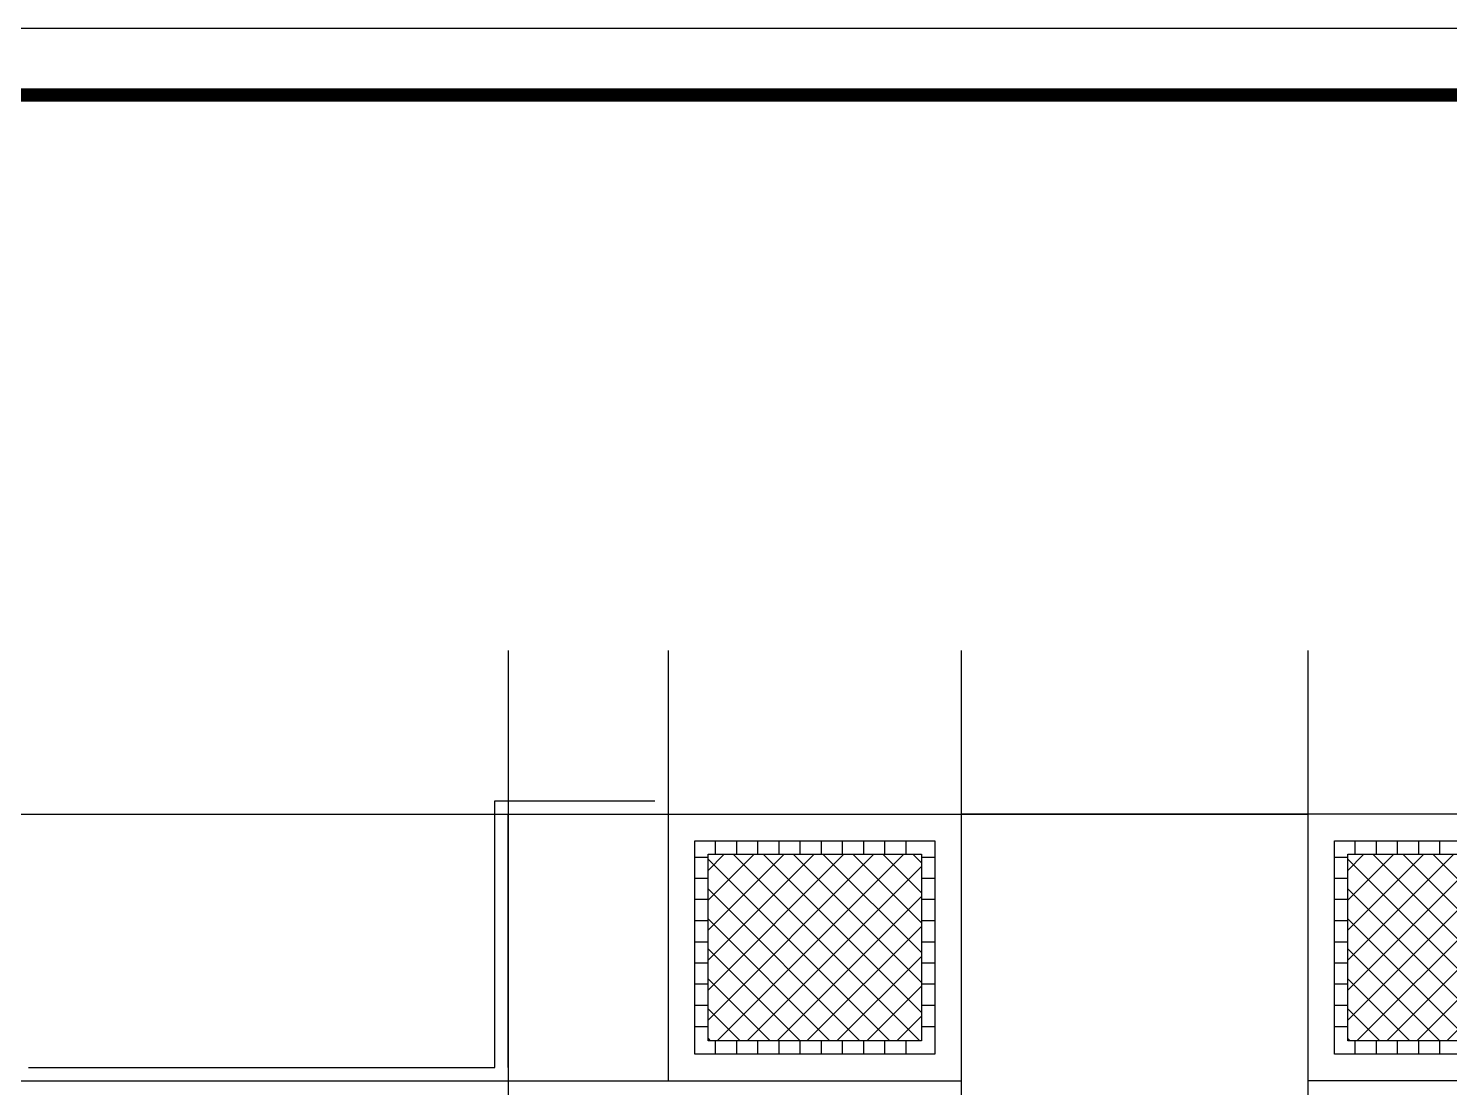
# Model space of a CAD drawing. Extents: x 3694 to 117786, y 20013 to 108631.
# Drawn here: x 67710 to 78374, y 41771 to 49713 of the extents above; entities that cross this region are included whole.
import ezdxf

# ---------------------------------------------------------------- set-up
doc = ezdxf.new("R2010")
doc.units = 0
doc.header["$LTSCALE"] = 1000
doc.header["$MEASUREMENT"] = 0
doc.linetypes.add('ACAD_ISO04W100', pattern=[30, 24, -3, 0, -3])
for name, color, linetype in [('BALCONY', 6, 'Continuous'), ('DOTE', 1, 'ACAD_ISO04W100'), ('PUB_TITLE', 4, 'Continuous'), ('看线', 150, 'Continuous'), ('铺地', 251, 'Continuous')]:
    doc.layers.add(name, color=color, linetype=linetype)

msp = doc.modelspace()

# ---------------------------------------------------------------- hatches: boundary and pattern name
at = {"layer": '铺地'}
h = msp.add_hatch(dxfattribs=at)
h.set_pattern_fill('ANSI37', color=256, scale=100, style=0)
h.set_pattern_definition([(45, (0, 0), (-112.2532, 112.2532), []), (135, (0, 0), (-112.2532, -112.2532), [])])
h.paths.add_polyline_path([(74410, 43521), (72810, 43521), (72810, 42121), (74410, 42121)])
h = msp.add_hatch(dxfattribs=at)
h.set_pattern_fill('ANSI37', color=256, scale=100, style=0)
h.set_pattern_definition([(45, (4800, -1e-09), (-112.2532, 112.2532), []), (135, (4800, -1e-09), (-112.2532, -112.2532), [])])
h.paths.add_polyline_path([(79210, 43521), (77610, 43521), (77610, 42121), (79210, 42121)])

# ---------------------------------------------------------------- linework, layer by layer
at = {"layer": 'BALCONY'}
for p, q in [((67710, 41921), (71210, 41921)), ((67710, 41821), (71210, 41821))]:
    msp.add_line(p, q, dxfattribs=at)
at = {"layer": 'DOTE'}
for p, q in [((71310, 45048), (71310, 35821)), ((72510, 45048), (72510, 41821)), ((74710, 45048), (74710, 38721)), ((74710, 45048), (74710, 38721)), ((77310, 45048), (77310, 38721)), ((61040, 43821), (76010, 43821)), ((76010, 43821), (74710, 43821)), ((90254, 43821), (76010, 43821)), ((76010, 43821), (77310, 43821)), ((61040, 41821), (71310, 41821)), ((63710, 41821), (71310, 41821)), ((71310, 41821), (74710, 41821)), ((71310, 41821), (74710, 41821)), ((80710, 41821), (77310, 41821))]:
    msp.add_line(p, q, dxfattribs=at)
at = {"layer": 'PUB_TITLE'}
msp.add_lwpolyline([(53902, 20013), (95902, 20013), (95902, 49713), (53902, 49713)], close=True, dxfattribs=at)
at = {"layer": 'PUB_TITLE', "const_width": 100}
msp.add_lwpolyline([(56402, 20513), (95402, 20513), (95402, 49213), (56402, 49213)], close=True, dxfattribs=at)
at = {"layer": '看线'}
for points in [[(71210, 41921), (71210, 43921), (72410, 43921)], [(71310, 41921), (71310, 43821), (72410, 43821)]]:
    msp.add_lwpolyline(points, dxfattribs=at)
at = {"layer": '铺地'}
for p, q in [((72866, 43521), (72866, 43621)), ((73025, 43521), (73025, 43621)), ((73184, 43521), (73184, 43621)), ((73342, 43521), (73342, 43621)), ((73501, 43521), (73501, 43621)), ((73660, 43521), (73660, 43621)), ((73819, 43521), (73819, 43621)), ((73978, 43521), (73978, 43621)), ((74136, 43521), (74136, 43621)), ((74295, 43521), (74295, 43621)), ((77666, 43521), (77666, 43621)), ((77825, 43521), (77825, 43621)), ((77984, 43521), (77984, 43621)), ((78142, 43521), (78142, 43621)), ((78301, 43521), (78301, 43621)), ((72810, 43497), (72710, 43497)), ((74510, 43497), (74410, 43497)), ((77610, 43497), (77510, 43497)), ((72810, 43339), (72710, 43339)), ((74510, 43339), (74410, 43339)), ((77610, 43339), (77510, 43339)), ((72810, 43180), (72710, 43180)), ((74510, 43180), (74410, 43180)), ((77610, 43180), (77510, 43180)), ((72810, 43021), (72710, 43021)), ((74510, 43021), (74410, 43021)), ((77610, 43021), (77510, 43021)), ((72810, 42862), (72710, 42862)), ((74510, 42862), (74410, 42862)), ((77610, 42862), (77510, 42862)), ((72810, 42704), (72710, 42704)), ((74510, 42704), (74410, 42704)), ((77610, 42704), (77510, 42704)), ((72810, 42545), (72710, 42545)), ((74510, 42545), (74410, 42545)), ((77610, 42545), (77510, 42545)), ((72810, 42386), (72710, 42386)), ((74510, 42386), (74410, 42386)), ((77610, 42386), (77510, 42386)), ((72810, 42227), (72710, 42227)), ((74510, 42227), (74410, 42227)), ((77610, 42227), (77510, 42227)), ((72866, 42021), (72866, 42121)), ((73025, 42021), (73025, 42121)), ((73184, 42021), (73184, 42121)), ((73342, 42021), (73342, 42121)), ((73501, 42021), (73501, 42121)), ((73660, 42021), (73660, 42121)), ((73819, 42021), (73819, 42121)), ((73978, 42021), (73978, 42121)), ((74136, 42021), (74136, 42121)), ((74295, 42021), (74295, 42121)), ((77666, 42021), (77666, 42121)), ((77825, 42021), (77825, 42121)), ((77984, 42021), (77984, 42121)), ((78142, 42021), (78142, 42121)), ((78301, 42021), (78301, 42121))]:
    msp.add_line(p, q, dxfattribs=at)
for points in [[(72710, 43621), (74510, 43621), (74510, 42021), (72710, 42021)], [(77510, 43621), (79310, 43621), (79310, 42021), (77510, 42021)], [(72810, 43521), (74410, 43521), (74410, 42121), (72810, 42121)], [(77610, 43521), (79210, 43521), (79210, 42121), (77610, 42121)]]:
    msp.add_lwpolyline(points, close=True, dxfattribs=at)

doc.saveas('drawing.dxf')
